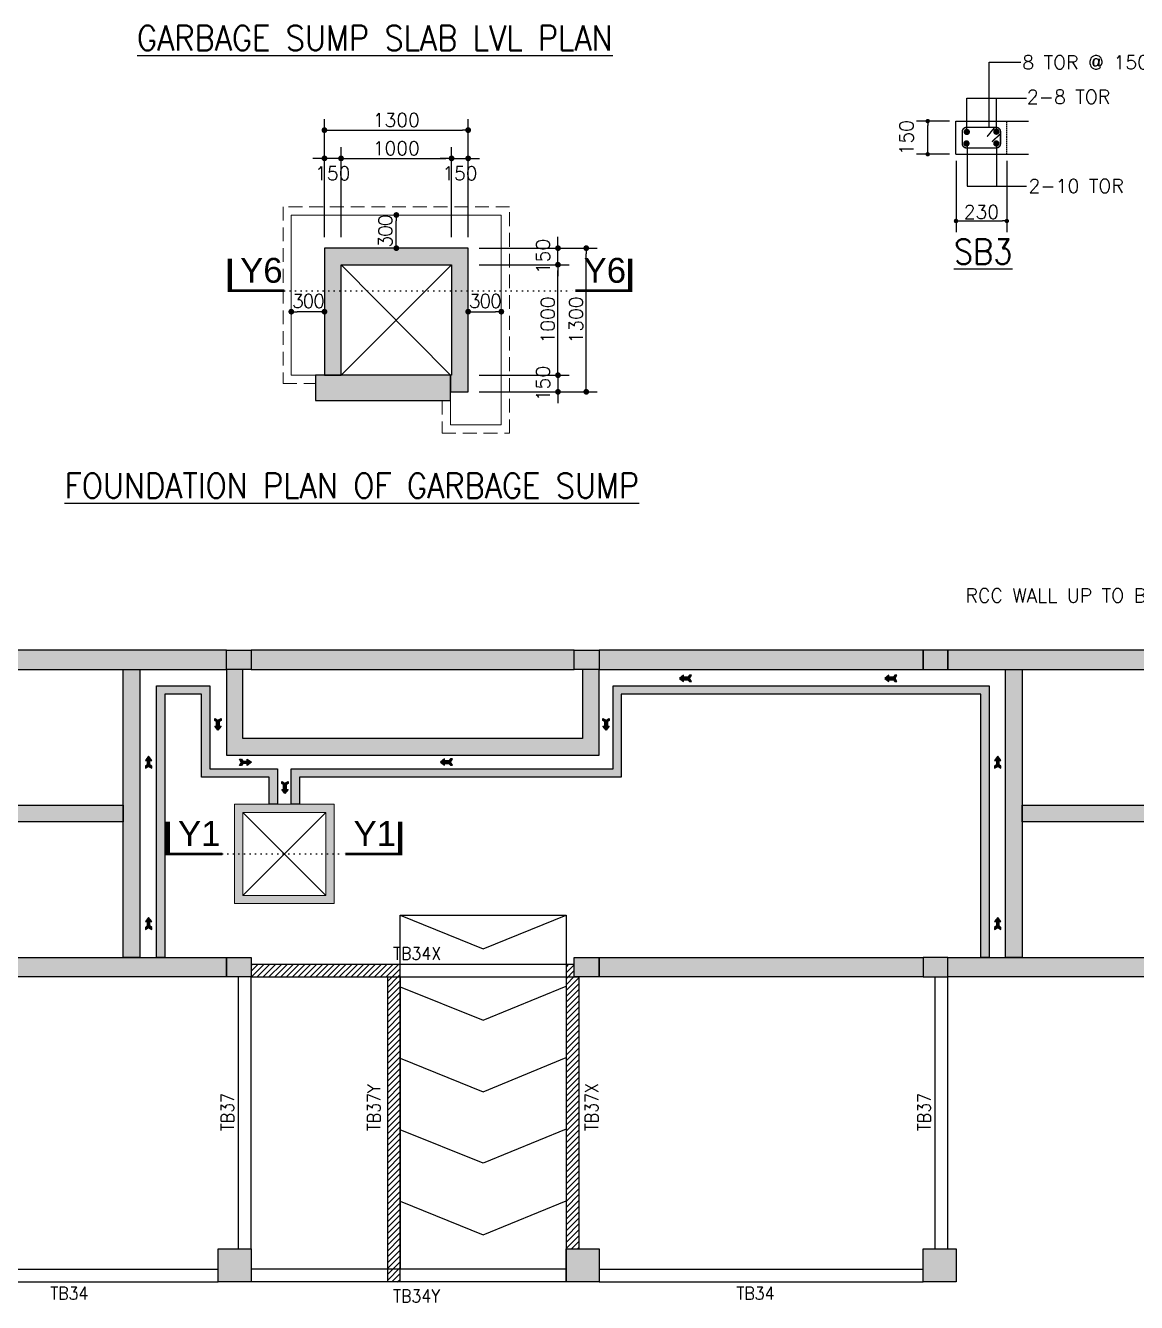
# Model space of a CAD drawing. Extents: x -200722 to 834823, y -494970 to 88783.
# Drawn here: x 239040 to 259141, y -317491 to -294379 of the extents above; entities that cross this region are included whole.
import ezdxf
from ezdxf.enums import TextEntityAlignment as Align

# ---------------------------------------------------------------- set-up
doc = ezdxf.new("R2010")
doc.units = 0
doc.header["$LTSCALE"] = 100
doc.header["$MEASUREMENT"] = 0
doc.header["$PDMODE"] = 34
for name, pattern in [('Dashed', [705.555558, 352.777779, -352.777779]), ('DOT', [0.25, 0, -0.25]), ('HIDDEN', [0.375, 0.25, -0.125])]:
    doc.linetypes.add(name, pattern=pattern)
doc.layers.get('0').update_dxf_attribs({"linetype": 'CONTINUOUS'})
doc.layers.get('DEFPOINTS').update_dxf_attribs({"linetype": 'CONTINUOUS'})
for name, color, linetype in [('5', 4, 'CONTINUOUS'), ('B_NO', 3, 'CONTINUOUS'), ('B_PLAN', 3, 'CONTINUOUS'), ('BEAM', 4, 'CONTINUOUS'), ('COL', 150, 'CONTINUOUS'), ('COL. SHED. STEEL.', 6, 'CONTINUOUS'), ('COL_H', 235, 'CONTINUOUS'), ('DIM', 3, 'CONTINUOUS'), ('RCCWALL', 6, 'CONTINUOUS'), ('STEEL', 6, 'CONTINUOUS'), ('TEXT', 2, 'CONTINUOUS')]:
    doc.layers.add(name, color=color, linetype=linetype)
for name, color, linetype, lineweight in [('A-MEP', 7, 'CONTINUOUS', 18), ('DRAIN', 5, 'CONTINUOUS', 9), ('HATCH', 252, 'CONTINUOUS', 30)]:
    doc.layers.add(name, color=color, linetype=linetype, lineweight=lineweight)
doc.styles.add('ROMANS', font='romans.shx')
doc.styles.get("Standard").update_dxf_attribs({"font": 'simplex.shx'})
doc.styles.add('TIMES-N', font='arial.ttf')
doc.dimstyles.new('STANDARD$0', dxfattribs={"dimtxt": 2.5, "dimasz": 2.5, "dimexe": 2, "dimexo": 0.7, "dimgap": 0.9, "dimtad": 1, "dimdec": 0, "dimdsep": 46, "dimtxsty": 'ROMANS', "dimcen": 0.09, "dimclrd": 4, "dimclre": 4, "dimclrt": 3, "dimadec": 0, "dimazin": 0, "dimtfac": 1, "dimtdec": 0, "dimtmove": 0, "dimatfit": 3, "dimfxl": 1, "dimtolj": 1, "dimtzin": 0, "dimarcsym": 0})

# ---------------------------------------------------------------- blocks, each defined once
blk = doc.blocks.new('DOT')
at = {"color": 0, "linetype": 'ByBlock'}
blk.add_line((-0.5, 0), (-1, 0), dxfattribs=at)
at = {"color": 0, "linetype": 'ByBlock', "const_width": 0.5}
blk.add_lwpolyline([(-0.25, 0, 1), (0.25, 0, 1)], format="xyb", close=True, dxfattribs=at)
blk = doc.blocks.new('*D2097')
at = {"layer": 'BEAM', "color": 0, "lineweight": -2, "transparency": 16777216}
for p, q in [((248674, -300604), (248674, -300500)), ((247249, -300708), (248874, -300708)), ((248674, -300708), (248674, -301008)), ((247249, -301008), (248874, -301008)), ((248674, -301112), (248674, -301216))]:
    blk.add_line(p, q, dxfattribs=at)
at = {"layer": 'DEFPOINTS', "color": 0, "lineweight": -3, "transparency": 16777216}
for p in [(247049, -300708, -10344), (247049, -301008, -10344), (248674, -301008)]:
    blk.add_point(p, dxfattribs=at)
at = {"layer": 'BEAM', "color": 0, "lineweight": -2, "transparency": 16777216, "xscale": 104, "yscale": 104, "zscale": 104}
for p, rotation in [((248674, -300708), 270), ((248674, -301008), 90)]:
    blk.add_blockref('DOT', p, dxfattribs=dict(at, rotation=rotation))
at = {"layer": 'BEAM', "color": 0, "transparency": 16777216, "insert": (248404, -300858), "char_height": 248, "attachment_point": 5, "rotation": 90}
blk.add_mtext('\\A1;150', dxfattribs=at)
blk = doc.blocks.new('_DOT')
at = {"color": 0, "linetype": 'ByBlock'}
blk.add_line((-0.5, 0), (-1, 0), dxfattribs=at)
at = {"color": 0, "linetype": 'ByBlock', "const_width": 0.5}
blk.add_lwpolyline([(-0.25, 0, 1), (0.25, 0, 1)], format="xyb", close=True, dxfattribs=at)
blk = doc.blocks.new('*D2098')
at = {"layer": 'BEAM', "color": 0, "lineweight": -2, "transparency": 16777216}
for p, q in [((247249, -298708), (248874, -298708)), ((248674, -300604), (248674, -298812)), ((247249, -300708), (248874, -300708))]:
    blk.add_line(p, q, dxfattribs=at)
at = {"layer": 'DEFPOINTS', "color": 0, "lineweight": -3, "transparency": 16777216}
for p in [(247049, -298708, -10344), (248674, -298708), (247049, -300708, -10344)]:
    blk.add_point(p, dxfattribs=at)
at = {"layer": 'BEAM', "color": 0, "lineweight": -2, "transparency": 16777216, "xscale": 104, "yscale": 104, "zscale": 104}
for p, rotation in [((248674, -298708), 90), ((248674, -300708), 270)]:
    blk.add_blockref('DOT', p, dxfattribs=dict(at, rotation=rotation))
at = {"layer": 'BEAM', "color": 0, "transparency": 16777216, "insert": (248490, -299708), "char_height": 248, "attachment_point": 5, "rotation": 90}
blk.add_mtext('\\A1;1000', dxfattribs=at)
blk = doc.blocks.new('*D2099')
at = {"layer": 'BEAM', "color": 0, "lineweight": -2, "transparency": 16777216}
for p, q in [((248674, -298304), (248674, -298200)), ((247249, -298408), (248874, -298408)), ((248674, -298708), (248674, -298408)), ((247249, -298708), (248874, -298708)), ((248674, -298812), (248674, -298916))]:
    blk.add_line(p, q, dxfattribs=at)
at = {"layer": 'DEFPOINTS', "color": 0, "lineweight": -3, "transparency": 16777216}
for p in [(247049, -298408, -10344), (248674, -298408), (247049, -298708, -10344)]:
    blk.add_point(p, dxfattribs=at)
at = {"layer": 'BEAM', "color": 0, "lineweight": -2, "transparency": 16777216, "xscale": 104, "yscale": 104, "zscale": 104}
for p, rotation in [((248674, -298408), 270), ((248674, -298708), 90)]:
    blk.add_blockref('DOT', p, dxfattribs=dict(at, rotation=rotation))
at = {"layer": 'BEAM', "color": 0, "transparency": 16777216, "insert": (248404, -298558), "char_height": 248, "attachment_point": 5, "rotation": 90}
blk.add_mtext('\\A1;150', dxfattribs=at)
blk = doc.blocks.new('*D2100')
at = {"layer": 'BEAM', "color": 0, "lineweight": -2, "transparency": 16777216}
for p, q in [((248258, -298408), (249385, -298408)), ((249185, -300904), (249185, -298512)), ((248258, -301008), (249385, -301008))]:
    blk.add_line(p, q, dxfattribs=at)
at = {"layer": 'DEFPOINTS', "color": 0, "lineweight": -3, "transparency": 16777216}
for p in [(248058, -298408, 10344), (249185, -298408), (248058, -301008, 10344)]:
    blk.add_point(p, dxfattribs=at)
at = {"layer": 'BEAM', "color": 0, "lineweight": -2, "transparency": 16777216, "xscale": 104, "yscale": 104, "zscale": 104}
for p, rotation in [((249185, -298408), 90), ((249185, -301008), 270)]:
    blk.add_blockref('DOT', p, dxfattribs=dict(at, rotation=rotation))
at = {"layer": 'BEAM', "color": 0, "transparency": 16777216, "insert": (249001, -299708), "char_height": 248, "attachment_point": 5, "rotation": 90}
blk.add_mtext('\\A1;1300', dxfattribs=at)
blk = doc.blocks.new('*D2101')
at = {"layer": 'BEAM', "color": 0, "lineweight": -2, "transparency": 16777216}
for p, q in [((244449, -298208), (244449, -296583)), ((244749, -298208), (244749, -296583)), ((244345, -296783), (244241, -296783)), ((244749, -296783), (244449, -296783)), ((244853, -296783), (244957, -296783))]:
    blk.add_line(p, q, dxfattribs=at)
at = {"layer": 'DEFPOINTS', "color": 0, "lineweight": -3, "transparency": 16777216}
for p in [(244449, -296783), (244449, -298408, -10344), (244749, -298408, -10344)]:
    blk.add_point(p, dxfattribs=at)
at = {"layer": 'BEAM', "color": 0, "lineweight": -2, "transparency": 16777216, "xscale": 104, "yscale": 104, "zscale": 104}
blk.add_blockref('DOT', (244449, -296783), dxfattribs=at)
at = {"layer": 'BEAM', "color": 0, "lineweight": -2, "transparency": 16777216, "xscale": 104, "yscale": 104, "zscale": 104, "rotation": 180}
blk.add_blockref('DOT', (244749, -296783), dxfattribs=at)
at = {"layer": 'BEAM', "color": 0, "transparency": 16777216, "insert": (244599, -297054), "char_height": 248, "attachment_point": 5}
blk.add_mtext('\\A1;150', dxfattribs=at)
blk = doc.blocks.new('*D2102')
at = {"layer": 'BEAM', "color": 0, "lineweight": -2, "transparency": 16777216}
for p, q in [((244749, -298208), (244749, -296583)), ((246749, -298208), (246749, -296583)), ((244853, -296783), (246645, -296783))]:
    blk.add_line(p, q, dxfattribs=at)
at = {"layer": 'DEFPOINTS', "color": 0, "lineweight": -3, "transparency": 16777216}
for p in [(246749, -296783), (244749, -298408, -10344), (246749, -298408, -10344)]:
    blk.add_point(p, dxfattribs=at)
at = {"layer": 'BEAM', "color": 0, "lineweight": -2, "transparency": 16777216, "xscale": 104, "yscale": 104, "zscale": 104, "rotation": 180}
blk.add_blockref('DOT', (244749, -296783), dxfattribs=at)
at = {"layer": 'BEAM', "color": 0, "lineweight": -2, "transparency": 16777216, "xscale": 104, "yscale": 104, "zscale": 104}
blk.add_blockref('DOT', (246749, -296783), dxfattribs=at)
at = {"layer": 'BEAM', "color": 0, "transparency": 16777216, "insert": (245749, -296599), "char_height": 248, "attachment_point": 5}
blk.add_mtext('\\A1;1000', dxfattribs=at)
blk = doc.blocks.new('*D2103')
at = {"layer": 'BEAM', "color": 0, "lineweight": -2, "transparency": 16777216}
for p, q in [((246749, -298208), (246749, -296583)), ((247049, -298208), (247049, -296583)), ((246645, -296783), (246541, -296783)), ((246749, -296783), (247049, -296783)), ((247153, -296783), (247257, -296783))]:
    blk.add_line(p, q, dxfattribs=at)
at = {"layer": 'DEFPOINTS', "color": 0, "lineweight": -3, "transparency": 16777216}
for p in [(247049, -296783), (246749, -298408, -10344), (247049, -298408, -10344)]:
    blk.add_point(p, dxfattribs=at)
at = {"layer": 'BEAM', "color": 0, "lineweight": -2, "transparency": 16777216, "xscale": 104, "yscale": 104, "zscale": 104}
blk.add_blockref('DOT', (246749, -296783), dxfattribs=at)
at = {"layer": 'BEAM', "color": 0, "lineweight": -2, "transparency": 16777216, "xscale": 104, "yscale": 104, "zscale": 104, "rotation": 180}
blk.add_blockref('DOT', (247049, -296783), dxfattribs=at)
at = {"layer": 'BEAM', "color": 0, "transparency": 16777216, "insert": (246899, -297054), "char_height": 248, "attachment_point": 5}
blk.add_mtext('\\A1;150', dxfattribs=at)
blk = doc.blocks.new('*D2104')
at = {"layer": 'BEAM', "color": 0, "lineweight": -2, "transparency": 16777216}
for p, q in [((244449, -297199), (244449, -296072)), ((244553, -296272), (246945, -296272)), ((247049, -297199), (247049, -296072))]:
    blk.add_line(p, q, dxfattribs=at)
at = {"layer": 'DEFPOINTS', "color": 0, "lineweight": -3, "transparency": 16777216}
for p in [(247049, -296272), (244449, -297399, 10344), (247049, -297399, 10344)]:
    blk.add_point(p, dxfattribs=at)
at = {"layer": 'BEAM', "color": 0, "lineweight": -2, "transparency": 16777216, "xscale": 104, "yscale": 104, "zscale": 104, "rotation": 180}
blk.add_blockref('DOT', (244449, -296272), dxfattribs=at)
at = {"layer": 'BEAM', "color": 0, "lineweight": -2, "transparency": 16777216, "xscale": 104, "yscale": 104, "zscale": 104}
blk.add_blockref('DOT', (247049, -296272), dxfattribs=at)
at = {"layer": 'BEAM', "color": 0, "transparency": 16777216, "insert": (245749, -296088), "char_height": 248, "attachment_point": 5}
blk.add_mtext('\\A1;1300', dxfattribs=at)
blk = doc.blocks.new('*D2105')
at = {"layer": 'BEAM', "color": 0, "lineweight": -2, "transparency": 16777216}
blk.add_line((244345, -299558), (243953, -299558), dxfattribs=at)
at = {"layer": 'DEFPOINTS', "color": 0, "lineweight": -3, "transparency": 16777216}
for p in [(243849, -299558, -10344), (243849, -299558), (244449, -299558, -10344)]:
    blk.add_point(p, dxfattribs=at)
at = {"layer": 'BEAM', "color": 0, "lineweight": -2, "transparency": 16777216, "xscale": 104, "yscale": 104, "zscale": 104, "rotation": 180}
blk.add_blockref('DOT', (243849, -299558), dxfattribs=at)
at = {"layer": 'BEAM', "color": 0, "lineweight": -2, "transparency": 16777216, "xscale": 104, "yscale": 104, "zscale": 104}
blk.add_blockref('DOT', (244449, -299558), dxfattribs=at)
at = {"layer": 'BEAM', "color": 0, "transparency": 16777216, "insert": (244149, -299365), "char_height": 248, "attachment_point": 5}
blk.add_mtext('\\A1;{\\T0.9;300}', dxfattribs=at)
blk = doc.blocks.new('*D2106')
at = {"layer": 'BEAM', "color": 0, "lineweight": -2, "transparency": 16777216}
blk.add_line((247153, -299558), (247545, -299558), dxfattribs=at)
at = {"layer": 'DEFPOINTS', "color": 0, "lineweight": -3, "transparency": 16777216}
for p in [(247049, -299558, -10344), (247649, -299558, -10344), (247649, -299558)]:
    blk.add_point(p, dxfattribs=at)
at = {"layer": 'BEAM', "color": 0, "lineweight": -2, "transparency": 16777216, "xscale": 104, "yscale": 104, "zscale": 104, "rotation": 180}
blk.add_blockref('DOT', (247049, -299558), dxfattribs=at)
at = {"layer": 'BEAM', "color": 0, "lineweight": -2, "transparency": 16777216, "xscale": 104, "yscale": 104, "zscale": 104}
blk.add_blockref('DOT', (247649, -299558), dxfattribs=at)
at = {"layer": 'BEAM', "color": 0, "transparency": 16777216, "insert": (247349, -299365), "char_height": 248, "attachment_point": 5}
blk.add_mtext('\\A1;{\\T0.9;300}', dxfattribs=at)
blk = doc.blocks.new('*D2107')
at = {"layer": 'BEAM', "color": 0, "lineweight": -2, "transparency": 16777216}
blk.add_line((245749, -298304), (245749, -297912), dxfattribs=at)
at = {"layer": 'DEFPOINTS', "color": 0, "lineweight": -3, "transparency": 16777216}
for p in [(245749, -297808, -10344), (245749, -297808), (245749, -298408, -10344)]:
    blk.add_point(p, dxfattribs=at)
at = {"layer": 'BEAM', "color": 0, "lineweight": -2, "transparency": 16777216, "xscale": 104, "yscale": 104, "zscale": 104}
for p, rotation in [((245749, -297808), 90), ((245749, -298408), 270)]:
    blk.add_blockref('DOT', p, dxfattribs=dict(at, rotation=rotation))
at = {"layer": 'BEAM', "color": 0, "transparency": 16777216, "insert": (245549, -298108), "char_height": 248, "attachment_point": 5, "rotation": 90}
blk.add_mtext('\\A1;{\\T0.9;300}', dxfattribs=at)
blk = doc.blocks.new('*D2116')
at = {"layer": 'BEAM', "color": 0, "lineweight": -2, "transparency": 16777216}
for p, q in [((255756, -296108), (255164, -296108)), ((255364, -296628), (255364, -296188)), ((255756, -296708), (255164, -296708))]:
    blk.add_line(p, q, dxfattribs=at)
at = {"layer": 'DEFPOINTS', "color": 0, "lineweight": -3, "transparency": 16777216}
for p in [(255364, -296108), (255876, -296108), (255876, -296708)]:
    blk.add_point(p, dxfattribs=at)
at = {"layer": 'BEAM', "color": 0, "lineweight": -2, "transparency": 16777216, "xscale": 80, "yscale": 80, "zscale": 80}
for p, rotation in [((255364, -296108), 90), ((255364, -296708), 270)]:
    blk.add_blockref('DOT', p, dxfattribs=dict(at, rotation=rotation))
at = {"layer": 'BEAM', "color": 0, "transparency": 16777216, "insert": (254980, -296408), "char_height": 248, "attachment_point": 5, "rotation": 90}
blk.add_mtext('\\A1;150', dxfattribs=at)
blk = doc.blocks.new('*D2117')
at = {"layer": 'BEAM', "color": 0, "lineweight": -2, "transparency": 16777216}
for p, q in [((255876, -296828), (255876, -298116)), ((256796, -296828), (256796, -298116)), ((255956, -297916), (256716, -297916))]:
    blk.add_line(p, q, dxfattribs=at)
at = {"layer": 'DEFPOINTS', "color": 0, "lineweight": -3, "transparency": 16777216}
for p in [(255876, -296708), (256796, -296708), (256796, -297916)]:
    blk.add_point(p, dxfattribs=at)
at = {"layer": 'BEAM', "color": 0, "lineweight": -2, "transparency": 16777216, "xscale": 80, "yscale": 80, "zscale": 80, "rotation": 180}
blk.add_blockref('DOT', (255876, -297916), dxfattribs=at)
at = {"layer": 'BEAM', "color": 0, "lineweight": -2, "transparency": 16777216, "xscale": 80, "yscale": 80, "zscale": 80}
blk.add_blockref('DOT', (256796, -297916), dxfattribs=at)
at = {"layer": 'BEAM', "color": 0, "transparency": 16777216, "insert": (256336, -297752), "char_height": 248, "attachment_point": 5}
blk.add_mtext('\\A1;230', dxfattribs=at)

msp = doc.modelspace()

# ---------------------------------------------------------------- hatches: boundary and pattern name
at = {"linetype": 'Continuous'}
msp.add_hatch(color=235, dxfattribs=at).paths.add_polyline_path([(246728.8, -301008.4), (247048.8, -301008.4), (247048.8, -298408.4), (244448.8, -298408.4), (244448.8, -300708.4), (244748.8, -300708.4), (244748.8, -298708.4), (246748.8, -298708.4), (246748.8, -300708.4), (246728.8, -300708.4)])
for points in [[(251025.6, -306219.3), (251051.4, -306252.9), (251087.4, -306252.9), (251055.6, -306195.4), (251087.4, -306137.9), (251051.4, -306137.9), (251025.6, -306171.5), (250945, -306171.5), (250945, -306138.9), (250871.4, -306195.4), (250945, -306251.9), (250946, -306219.3)], [(254743.9, -306219.3), (254769.6, -306252.9), (254805.7, -306252.9), (254773.8, -306195.4), (254805.7, -306137.9), (254769.6, -306137.9), (254743.9, -306171.5), (254663.2, -306171.5), (254663.2, -306138.9), (254589.6, -306195.4), (254663.2, -306251.9), (254664.2, -306219.3)], [(242496.6, -306980.5), (242462.9, -306954.7), (242462.9, -306918.7), (242520.4, -306950.6), (242577.9, -306918.7), (242577.9, -306954.7), (242544.3, -306980.5), (242544.3, -307061.1), (242576.9, -307061.1), (242520.4, -307134.7), (242464, -307061.1), (242496.6, -307060.1)], [(249521.1, -306980.5), (249487.4, -306954.7), (249487.4, -306918.7), (249544.9, -306950.6), (249602.4, -306918.7), (249602.4, -306954.7), (249568.8, -306980.5), (249568.8, -307061.1), (249601.4, -307061.1), (249544.9, -307134.7), (249488.5, -307061.1), (249521.1, -307060.1)], [(241243.2, -307760.3), (241209.6, -307786), (241209.6, -307822.1), (241267.1, -307790.2), (241324.6, -307822.1), (241324.6, -307786), (241291, -307760.3), (241291, -307679.6), (241323.6, -307679.6), (241267.1, -307606), (241210.6, -307679.6), (241243.2, -307680.6)], [(256608.2, -307760.3), (256574.6, -307786), (256574.6, -307822.1), (256632.1, -307790.2), (256689.6, -307822.1), (256689.6, -307786), (256656, -307760.3), (256656, -307679.6), (256688.6, -307679.6), (256632.1, -307606), (256575.6, -307679.6), (256608.2, -307680.6)], [(243051.5, -307738.4), (243052.5, -307771), (243126.1, -307714.5), (243052.5, -307658.1), (243052.5, -307690.7), (242971.9, -307690.7), (242946.2, -307657), (242910.1, -307657), (242942, -307714.5), (242910.1, -307772), (242946.2, -307772), (242971.9, -307738.4)], [(246700.9, -307734.5), (246726.7, -307768.1), (246762.7, -307768.1), (246730.9, -307710.6), (246762.7, -307653.1), (246726.7, -307653.1), (246700.9, -307686.7), (246620.3, -307686.7), (246620.3, -307654.2), (246546.7, -307710.6), (246620.3, -307767.1), (246621.3, -307734.5)], [(243709.8, -308124), (243676.2, -308098.2), (243676.2, -308062.2), (243733.7, -308094), (243791.2, -308062.2), (243791.2, -308098.2), (243757.5, -308124), (243757.5, -308204.6), (243790.1, -308204.6), (243733.7, -308278.2), (243677.2, -308204.6), (243709.8, -308203.6)], [(241243.2, -310676.3), (241209.6, -310702), (241209.6, -310738.1), (241267.1, -310706.2), (241324.6, -310738.1), (241324.6, -310702), (241291, -310676.3), (241291, -310595.6), (241323.6, -310595.6), (241267.1, -310522), (241210.6, -310595.6), (241243.2, -310596.6)], [(256608.2, -310676.3), (256574.6, -310702), (256574.6, -310738.1), (256632.1, -310706.2), (256689.6, -310738.1), (256689.6, -310702), (256656, -310676.3), (256656, -310595.6), (256688.6, -310595.6), (256632.1, -310522), (256575.6, -310595.6), (256608.2, -310596.6)]]:
    msp.add_hatch(color=8).paths.add_polyline_path(points)
at = {"ltscale": 0.4}
for points in [[(243598.6, -308472.3), (243448.6, -308472.3), (243448.6, -307982.7), (242224.6, -307982.7), (242224.6, -306482.4), (241558.6, -306482.4), (241558.6, -311248.9), (241408.6, -311248.9), (241408.6, -306332.4), (242374.6, -306332.4), (242374.6, -307832.7), (243598.6, -307832.7)], [(243998.6, -308472.3), (243848.6, -308472.3), (243848.6, -307832.7), (249669.9, -307832.7), (249669.9, -306332.4), (256473.6, -306332.4), (256473.6, -311248.9), (256323.6, -311248.9), (256323.6, -306482.4), (249819.9, -306482.4), (249819.9, -307982.7), (243998.6, -307982.7)]]:
    msp.add_hatch(color=8, dxfattribs=at).paths.add_polyline_path(points)
h = msp.add_hatch(color=8, dxfattribs=at)
h.paths.add_polyline_path([(242973.6, -310122.4), (244473.6, -310122.4), (244473.6, -308622.3), (242973.6, -308622.3)], flags=16)
h.paths.add_polyline_path([(242823.6, -310272.4), (244623.6, -310272.4), (244623.6, -308472.3), (242823.6, -308472.3)])
h = msp.add_hatch(dxfattribs=at)
h.set_pattern_fill('ANSI31', color=1, scale=600, style=0)
h.paths.add_polyline_path([(245819.6, -311368.5), (243124.6, -311368.5), (243124.6, -311598.5), (245819.6, -311598.5)])
h = msp.add_hatch(dxfattribs=at)
h.set_pattern_fill('ANSI31', color=1, scale=600, style=0)
h.paths.add_polyline_path([(249049.6, -311598.5), (249049.6, -316519.5), (248819.6, -316519.5), (248819.6, -311368.5), (248969.6, -311368.5), (248969.6, -311598.5)])
h = msp.add_hatch(dxfattribs=at)
h.set_pattern_fill('ANSI31', color=1, scale=600, style=0)
h.paths.add_polyline_path([(245819.6, -317119.5), (245589.6, -317119.5), (245589.6, -311598.5), (245819.6, -311598.5)])
at = {"layer": 'COL_H', "ltscale": 0.4, "true_color": 0x000000}
msp.add_hatch(color=18, dxfattribs=at).paths.add_polyline_path([(244288.8, -301168.4), (246728.8, -301168.4), (246728.8, -300708.4), (244288.8, -300708.4)])
at = {"layer": 'HATCH', "ltscale": 0.4, "true_color": 0x000000}
h = msp.add_hatch(color=18, dxfattribs=at)
h.paths.add_polyline_path([(242674.6, -305682), (237008.6, -305682), (237008.6, -306032), (242674.6, -306032)])
h.paths.add_polyline_path([(248969.6, -305682), (243124.6, -305682), (243124.6, -306032.4), (248969.6, -306032)])
h.paths.add_polyline_path([(241108.6, -311248.5), (240808.6, -311248.5), (240808.6, -306032), (241108.6, -306032)])
h.paths.add_polyline_path([(237008.6, -308490), (240808.6, -308490), (240808.6, -308790), (237008.6, -308790)])
h.paths.add_polyline_path([(237008.6, -311248.5), (242674.6, -311248.5), (242674.6, -311598.5), (237008.6, -311598.5)])
h.paths.add_polyline_path([(236658.6, -306132), (237008.6, -306132), (237008.6, -311148.5), (236658.6, -311148.5)])
h.paths.add_polyline_path([(249419.6, -311248.5), (255279.6, -311248.5), (255279.6, -311598.5), (249419.6, -311598.5)])
h.paths.add_polyline_path([(255729.6, -311248.5), (261574.6, -311248.5), (261574.6, -311598.5), (255729.6, -311598.5)])
h.paths.add_polyline_path([(262024.6, -311248.5), (264672.6, -311248.5), (264672.6, -311598.5), (262024.6, -311598.5)])
h.paths.add_polyline_path([(265022.6, -306282), (264672.6, -306282), (264672.6, -311148.5), (265022.6, -311148.5)])
h.paths.add_polyline_path([(264422.6, -305682), (255729.6, -305682), (255729.6, -306032), (264422.6, -306032)])
h.paths.add_polyline_path([(255279.6, -305682), (249419.6, -305682), (249419.6, -306032), (255279.6, -306032)])
h.paths.add_polyline_path([(257073.6, -308490), (264672.6, -308490), (264672.6, -308790), (257073.6, -308790)])
h.paths.add_polyline_path([(256773.6, -306032), (257073.6, -306032), (257073.6, -311247.9), (256773.6, -311247.9)])
for points in [[(242674.6, -306032.4), (242674.6, -305682), (243124.6, -305682), (243124.6, -306032.4)], [(248969.6, -306032), (248969.6, -305682), (249419.6, -305682), (249419.6, -306032)], [(255729.6, -306032), (255729.6, -305682), (255279.6, -305682), (255279.6, -306032)], [(242674.6, -306032.4), (242674.6, -307582.4), (249419.6, -307582.4), (249419.6, -306032), (249119.6, -306032), (249119.6, -307282.4), (242974.6, -307282.4), (242974.6, -306032.4)], [(242674.6, -311598.5), (242674.6, -311248.5), (243124.6, -311248.5), (243124.6, -311598.5)], [(248969.6, -311598.5), (248969.6, -311248.5), (249419.6, -311248.5), (249419.6, -311598.5)], [(255729.6, -311598.5), (255729.6, -311248.5), (255279.6, -311248.5), (255279.6, -311598.5)], [(242524.6, -316519.5), (243124.6, -316519.5), (243124.6, -317119.5), (242524.6, -317119.5)], [(248819.6, -316519.5), (249419.6, -316519.5), (249419.6, -317119.5), (248819.6, -317119.5)], [(255279.6, -316519.5), (255879.6, -316519.5), (255879.6, -317119.5), (255279.6, -317119.5)]]:
    msp.add_hatch(color=18, dxfattribs=at).paths.add_polyline_path(points)

# ---------------------------------------------------------------- linework, layer by layer
at = {"color": 1, "linetype": 'DOT', "ltscale": 4}
for p, q in [((243725.5, -299179.4, -20687.6), (248990.7, -299179.4, -20687.6)), ((242601.8, -309372.4, 7446.6), (244829, -309372.4, 7446.6))]:
    msp.add_line(p, q, dxfattribs=at)
at = {"color": 5, "lineweight": -3, "ltscale": 0.4}
for p, q in [((245589.6, -311598.5, 7446.6), (245819.6, -311598.5, 7446.6)), ((248819.6, -311598.5, 7446.6), (249049.6, -311598.5, 7173.3))]:
    msp.add_line(p, q, dxfattribs=at)
at = {"color": 42, "ltscale": 0.4}
for points in [[(251055.6, -306195.4), (251087.4, -306137.9), (251051.4, -306137.9), (251025.6, -306171.5), (250945, -306171.5), (250945, -306138.9), (250871.4, -306195.4), (250945, -306251.9), (250946, -306219.3), (251025.6, -306219.3), (251051.4, -306252.9), (251087.4, -306252.9), (251055.6, -306195.4)], [(254773.8, -306195.4), (254805.7, -306137.9), (254769.6, -306137.9), (254743.9, -306171.5), (254663.2, -306171.5), (254663.2, -306138.9), (254589.6, -306195.4), (254663.2, -306251.9), (254664.2, -306219.3), (254743.9, -306219.3), (254769.6, -306252.9), (254805.7, -306252.9), (254773.8, -306195.4)], [(242520.4, -306950.6), (242577.9, -306918.7), (242577.9, -306954.7), (242544.3, -306980.5), (242544.3, -307061.1), (242576.9, -307061.1), (242520.4, -307134.7), (242464, -307061.1), (242496.6, -307060.1), (242496.6, -306980.5), (242462.9, -306954.7), (242462.9, -306918.7), (242520.4, -306950.6)], [(249544.9, -306950.6), (249602.4, -306918.7), (249602.4, -306954.7), (249568.8, -306980.5), (249568.8, -307061.1), (249601.4, -307061.1), (249544.9, -307134.7), (249488.5, -307061.1), (249521.1, -307060.1), (249521.1, -306980.5), (249487.4, -306954.7), (249487.4, -306918.7), (249544.9, -306950.6)], [(256632.1, -307790.2), (256689.6, -307822.1), (256689.6, -307786), (256656, -307760.3), (256656, -307679.6), (256688.6, -307679.6), (256632.1, -307606), (256575.6, -307679.6), (256608.2, -307680.6), (256608.2, -307760.3), (256574.6, -307786), (256574.6, -307822.1), (256632.1, -307790.2)], [(242942, -307714.5), (242910.1, -307657), (242946.2, -307657), (242971.9, -307690.7), (243052.5, -307690.7), (243052.5, -307658.1), (243126.1, -307714.5), (243052.5, -307771), (243051.5, -307738.4), (242971.9, -307738.4), (242946.2, -307772), (242910.1, -307772), (242942, -307714.5)], [(246730.9, -307710.6), (246762.7, -307653.1), (246726.7, -307653.1), (246700.9, -307686.7), (246620.3, -307686.7), (246620.3, -307654.2), (246546.7, -307710.6), (246620.3, -307767.1), (246621.3, -307734.5), (246700.9, -307734.5), (246726.7, -307768.1), (246762.7, -307768.1), (246730.9, -307710.6)], [(243733.7, -308094), (243791.2, -308062.2), (243791.2, -308098.2), (243757.5, -308124), (243757.5, -308204.6), (243790.1, -308204.6), (243733.7, -308278.2), (243677.2, -308204.6), (243709.8, -308203.6), (243709.8, -308124), (243676.2, -308098.2), (243676.2, -308062.2), (243733.7, -308094)], [(256632.1, -310706.2), (256689.6, -310738.1), (256689.6, -310702), (256656, -310676.3), (256656, -310595.6), (256688.6, -310595.6), (256632.1, -310522), (256575.6, -310595.6), (256608.2, -310596.6), (256608.2, -310676.3), (256574.6, -310702), (256574.6, -310738.1), (256632.1, -310706.2)]]:
    msp.add_lwpolyline(points, dxfattribs=at)
at = {"color": 18, "ltscale": 0.4, "true_color": 0x000000, "elevation": 7446.6}
for points in [[(243598.6, -308472.3), (243448.6, -308472.3), (243448.6, -307982.7), (242224.6, -307982.7), (242224.6, -306482.4), (241558.6, -306482.4), (241558.6, -311248.9), (241408.6, -311248.9), (241408.6, -306332.4), (242374.6, -306332.4), (242374.6, -307832.7), (243598.6, -307832.7), (243598.6, -308472.3)], [(243998.6, -308472.3), (243848.6, -308472.3), (243848.6, -307832.7), (249669.9, -307832.7), (249669.9, -306332.4), (256473.6, -306332.4), (256473.6, -311248.9), (256323.6, -311248.9), (256323.6, -306482.4), (249819.9, -306482.4), (249819.9, -307982.7), (243998.6, -307982.7), (243998.6, -308472.3)]]:
    msp.add_lwpolyline(points, dxfattribs=at)
at = {"color": 42, "ltscale": 0.4, "elevation": -6895.9}
for points in [[(241267.1, -307790.2), (241324.6, -307822.1), (241324.6, -307786), (241291, -307760.3), (241291, -307679.6), (241323.6, -307679.6), (241267.1, -307606), (241210.6, -307679.6), (241243.2, -307680.6), (241243.2, -307760.3), (241209.6, -307786), (241209.6, -307822.1), (241267.1, -307790.2)], [(241267.1, -310706.2), (241324.6, -310738.1), (241324.6, -310702), (241291, -310676.3), (241291, -310595.6), (241323.6, -310595.6), (241267.1, -310522), (241210.6, -310595.6), (241243.2, -310596.6), (241243.2, -310676.3), (241209.6, -310702), (241209.6, -310738.1), (241267.1, -310706.2)]]:
    msp.add_lwpolyline(points, dxfattribs=at)
at = {"color": 1, "lineweight": -3, "ltscale": 0.4, "elevation": 3998.7}
for points in [[(245819.6, -310480.6), (247319.6, -311087.5), (248819.6, -310480.6)], [(245819.6, -311775.5), (247319.6, -312382.5), (248819.6, -311764.5)], [(245819.6, -313070.5), (247319.6, -313677.4), (248819.6, -313059.4)], [(248819.6, -314354.3), (247319.6, -314972.3), (245819.6, -314365.4)], [(245819.6, -315660.3), (247319.6, -316267.2), (248819.6, -315649.2)]]:
    msp.add_lwpolyline(points, dxfattribs=at)
at = {"layer": '5', "color": 18, "ltscale": 500, "true_color": 0x000000}
for p, q in [((244748.8, -298708.4, -20687.6), (246728.8, -300708.4, -20687.6)), ((244748.8, -300708.4, -20687.6), (246748.8, -298708.4, -20687.6))]:
    msp.add_line(p, q, dxfattribs=at)
at = {"layer": '5', "color": 18, "ltscale": 500, "true_color": 0x000000, "elevation": -20687.6}
msp.add_lwpolyline([(246728.8, -301008.4), (247048.8, -301008.4), (247048.8, -298408.4), (244448.8, -298408.4), (244448.8, -300708.4), (244748.8, -300708.4), (244748.8, -298708.4), (246748.8, -298708.4), (246748.8, -300708.4), (246728.8, -300708.4), (246728.8, -301008.4)], dxfattribs=at)
at = {"layer": 'A-MEP', "color": 18, "linetype": 'Dashed', "ltscale": 0.3, "true_color": 0x000000}
for p, q in [((242973.6, -308622.3, 7446.6), (244473.6, -310122.4, 7446.6)), ((244473.6, -308622.3, 7446.6), (242973.6, -310122.4, 7446.6))]:
    msp.add_line(p, q, dxfattribs=at)
at = {"layer": 'A-MEP', "color": 18, "linetype": 'Dashed', "ltscale": 0.3, "true_color": 0x000000, "elevation": 7446.6}
for points in [[(242823.6, -310272.4), (244623.6, -310272.4), (244623.6, -308472.3), (242823.6, -308472.3)], [(242973.6, -310122.4), (244473.6, -310122.4), (244473.6, -308622.3), (242973.6, -308622.3)]]:
    msp.add_lwpolyline(points, close=True, dxfattribs=at)
at = {"layer": 'B_PLAN', "color": 18, "ltscale": 0.4, "true_color": 0x000000}
for p, q in [((243124.6, -311368.5, 7446.6), (248969.6, -311368.5, 7446.6)), ((242894.6, -316519.5, 3998.7), (242894.6, -311598.5, 7446.6)), ((243124.6, -311598.5, 7446.6), (245589.6, -311598.5, 7446.6)), ((243124.6, -316519.5, 3998.7), (243124.6, -311598.5, 7446.6)), ((245589.6, -311598.5, 4586.9), (245589.6, -316889.5, 879.7)), ((245819.6, -311598.5, 4586.9), (245819.6, -316889.5, 879.7)), ((245819.6, -311598.5, 7446.6), (248819.6, -311598.5, 7446.6)), ((248819.6, -311598.5, 7173.3), (248819.6, -316519.5, 3725.3)), ((249049.6, -311598.5, 7173.3), (249049.6, -316519.5, 3725.3)), ((255499.6, -316519.5, 3998.7), (255499.6, -311598.5, 7446.6)), ((255729.6, -316519.5, 3998.7), (255729.6, -311598.5, 7446.6)), ((237258.6, -316889.5, 3998.7), (242524.6, -316889.5, 3998.7)), ((248819.6, -316889.5, 3998.7), (243124.6, -316889.5, 3998.7)), ((245589.6, -316889.5, 879.7), (245589.6, -317119.5, 3998.7)), ((249419.6, -316889.5, 3998.7), (255279.6, -316889.5, 3998.7)), ((237258.6, -317119.5, 3998.7), (242524.6, -317119.5, 3998.7)), ((248819.6, -317119.5, 3998.7), (243124.6, -317119.5, 3998.7)), ((249419.6, -317119.5, 3998.7), (255279.6, -317119.5, 3998.7))]:
    msp.add_line(p, q, dxfattribs=at)
at = {"layer": 'B_PLAN', "color": 18, "ltscale": 0.4, "true_color": 0x000000, "elevation": 3998.7}
msp.add_lwpolyline([(245819.6, -310480.6), (248819.6, -310480.6), (248819.6, -317119.5), (245819.6, -317119.5)], close=True, dxfattribs=at)
at = {"layer": 'BEAM', "color": 18, "true_color": 0x000000}
for p, q in [((255875.8, -296108.1), (256795.8, -296108.1)), ((255875.8, -296708.1), (255875.8, -296108.1)), ((256795.8, -296108.1), (257190.8, -296108.1)), ((255875.8, -296708.1), (256795.8, -296708.1)), ((256795.8, -296708.1), (257190.8, -296708.1))]:
    msp.add_line(p, q, dxfattribs=at)
at = {"layer": 'BEAM', "color": 8, "linetype": 'HIDDEN'}
msp.add_line((256795.8, -296708.1), (256795.8, -296108.1), dxfattribs=at)
at = {"layer": 'COL', "color": 18, "ltscale": 500, "true_color": 0x000000}
for points, elevation in [([(242674.6, -306032.4), (242674.6, -305682), (243124.6, -305682), (243124.6, -306032.4), (242674.6, -306032.4)], 7446.6), ([(248969.6, -306032), (248969.6, -305682), (249419.6, -305682), (249419.6, -306032), (248969.6, -306032)], 7446.6), ([(255729.6, -306032), (255729.6, -305682), (255279.6, -305682), (255279.6, -306032), (255729.6, -306032)], 7446.6), ([(242674.6, -311598.5), (242674.6, -311248.5), (243124.6, -311248.5), (243124.6, -311598.5), (242674.6, -311598.5)], 7446.6), ([(248969.6, -311598.5), (248969.6, -311248.5), (249419.6, -311248.5), (249419.6, -311598.5), (248969.6, -311598.5)], 7446.6), ([(255729.6, -311598.5), (255729.6, -311248.5), (255279.6, -311248.5), (255279.6, -311598.5), (255729.6, -311598.5)], 7446.6), ([(242524.6, -316519.5), (243124.6, -316519.5), (243124.6, -317119.5), (242524.6, -317119.5), (242524.6, -316519.5)], 3998.7), ([(248819.6, -316519.5), (249419.6, -316519.5), (249419.6, -317119.5), (248819.6, -317119.5), (248819.6, -316519.5)], 3998.7), ([(255279.6, -316519.5), (255879.6, -316519.5), (255879.6, -317119.5), (255279.6, -317119.5), (255279.6, -316519.5)], 3998.7)]:
    msp.add_lwpolyline(points, dxfattribs=dict(at, elevation=elevation))
at = {"layer": 'COL. SHED. STEEL.', "color": 18, "ltscale": 500, "true_color": 0x000000, "elevation": -20687.6}
msp.add_lwpolyline([(244288.8, -301168.4), (246728.8, -301168.4), (246728.8, -300708.4), (244288.8, -300708.4), (244288.8, -301168.4)], dxfattribs=at)
at = {"layer": 'DIM', "color": 1}
for points, elevation in [([(242736.4, -298596.3, 80, 80, 0), (242736.4, -299179.4, 50, 50, 0), (243725.5, -299179.4, 50, 50, 0)], -20687.6), ([(249979.9, -298596.3, 80, 80, 0), (249979.9, -299179.4, 50, 50, 0), (248990.7, -299179.4, 50, 50, 0)], -20687.6), ([(241612.6, -308789.2, 80, 80, 0), (241612.6, -309372.4, 50, 50, 0), (242601.8, -309372.4, 50, 50, 0)], 7446.6), ([(245818.1, -308789.2, 80, 80, 0), (245818.1, -309372.4, 50, 50, 0), (244829, -309372.4, 50, 50, 0)], 7446.6)]:
    msp.add_lwpolyline(points, format="xyseb", dxfattribs=dict(at, elevation=elevation))
at = {"layer": 'DRAIN', "color": 4, "linetype": 'HIDDEN', "ltscale": 10, "elevation": -20687.6}
msp.add_lwpolyline([(246578.8, -301168.4), (246578.8, -301758.4), (247798.8, -301758.4), (247798.8, -297658.4), (243698.8, -297658.4), (243698.8, -300858.4), (244288.8, -300858.4)], dxfattribs=at)
at = {"layer": 'DRAIN', "color": 3, "linetype": 'Continuous', "elevation": -20687.6}
msp.add_lwpolyline([(246728.8, -301168.4), (246728.8, -301608.4), (247648.8, -301608.4), (247648.8, -297808.4), (243848.8, -297808.4), (243848.8, -300708.4), (244288.8, -300708.4)], dxfattribs=at)
at = {"layer": 'RCCWALL', "color": 42, "ltscale": 0.4}
for points, elevation in [([(242674.6, -305682), (237008.6, -305682), (237008.6, -306032), (242674.6, -306032)], 7446.6), ([(248969.6, -305682), (243124.6, -305682), (243124.6, -306032.4), (248969.6, -306032)], 7446.6), ([(255279.6, -305682), (249419.6, -305682), (249419.6, -306032), (255279.6, -306032)], 7446.6), ([(264422.6, -305682), (255729.6, -305682), (255729.6, -306032), (264422.6, -306032)], 7446.6), ([(241108.6, -311248.5), (240808.6, -311248.5), (240808.6, -306032), (241108.6, -306032)], 550.8), ([(242674.6, -306032.4), (242674.6, -307582.4), (249419.6, -307582.4), (249419.6, -306032), (249119.6, -306032), (249119.6, -307282.4), (242974.6, -307282.4), (242974.6, -306032.4)], 7446.6), ([(256773.6, -306032), (257073.6, -306032), (257073.6, -311247.9), (256773.6, -311247.9)], 550.8), ([(237008.6, -308490), (240808.6, -308490), (240808.6, -308790), (237008.6, -308790)], 7446.6), ([(257073.6, -308490), (264672.6, -308490), (264672.6, -308790), (257073.6, -308790)], 7446.6), ([(237008.6, -311248.5), (242674.6, -311248.5), (242674.6, -311598.5), (237008.6, -311598.5)], 7446.6), ([(249419.6, -311248.5), (255279.6, -311248.5), (255279.6, -311598.5), (249419.6, -311598.5)], 7446.6), ([(255729.6, -311248.5), (261574.6, -311248.5), (261574.6, -311598.5), (255729.6, -311598.5)], 7446.6)]:
    msp.add_lwpolyline(points, close=True, dxfattribs=dict(at, elevation=elevation))
at = {"layer": 'STEEL', "color": 18, "true_color": 0x000000}
for points, const_width in [([(255990.1, -296517.6), (255990.1, -296298.6, -0.4142136), (256066.3, -296222.4), (256605.3, -296222.4, -0.4142136), (256681.5, -296298.6), (256681.5, -296517.6, -0.4142136), (256605.3, -296593.8), (256066.3, -296593.8, -0.4142136)], 25.4), ([(256042.9, -296304.1, 1), (256100.1, -296304.1, 1)], 57.1), ([(256577.2, -296299.9, 1), (256634.4, -296299.9, 1)], 57.1), ([(256036.5, -296513, 1), (256093.6, -296513, 1)], 57.1), ([(256577.2, -296513, 1), (256634.4, -296513, 1)], 57.1)]:
    msp.add_lwpolyline(points, format="xyb", close=True, dxfattribs=dict(at, const_width=const_width))
at = {"layer": 'STEEL', "color": 18, "true_color": 0x000000, "const_width": 25.4}
for points in [[(256578, -296219), (256439.8, -296388.7)], [(256681.5, -296333.7), (256526.7, -296485.7)]]:
    msp.add_lwpolyline(points, dxfattribs=at)
at = {"layer": 'TEXT', "color": 18, "true_color": 0x000000}
for p, q in [((256475.8, -296222.4), (256475.8, -295044.1)), ((256475.8, -295044.1), (257047.1, -295044.1)), ((256071.5, -295692.4), (257150.7, -295692.4)), ((256071.5, -296304.1), (256071.5, -295692.4)), ((256605.8, -296299.9), (256605.8, -295692.4)), ((256075.4, -296504.1), (256075.4, -297285.8)), ((256605.8, -296504.1), (256605.8, -297285.8)), ((256075.4, -297285.8), (257150.7, -297285.8))]:
    msp.add_line(p, q, dxfattribs=at)

# ---------------------------------------------------------------- texts
at = {"layer": 'B_NO', "color": 18, "true_color": 0x000000, "width": 0.9}
for s, height, p in [('%%UGARBAGE SUMP SLAB LVL PLAN', 450, (241057.3, -294828.5, -10343.8)), ('%%USB3', 450, (255838.5, -298695.2)), ('%%UFOUNDATION PLAN OF GARBAGE SUMP', 450, (239746.1, -302932.9, -10343.8)), ('TB34X', 232, (245691, -311290.3, -10343.8)), ('TB34', 232, (239488, -317440, -14342.5)), ('TB34Y', 232, (245691, -317491, -10343.8)), ('TB34', 232, (251902.3, -317440, -14342.5))]:
    msp.add_text(s, height=height, dxfattribs=at).set_placement(p)
for s, p in [('TB37Y', (245458.9, -314389.1, -4621.1)), ('TB37X', (249399.1, -314389.1, -4621.1)), ('TB37', (242810.3, -314389.1, -4621.1)), ('TB37', (255415.3, -314389.1, -4621.1))]:
    msp.add_text(s, height=232, rotation=90, dxfattribs=at).set_placement(p)
at = {"layer": 'TEXT', "color": 18, "true_color": 0x000000}
for s, p in [('8 TOR @ 150 C/C', (257075.4, -295169.8)), ('2-8 TOR', (257156.9, -295793)), ('2-10 TOR', (257187.1, -297406.9))]:
    msp.add_text(s, height=250, dxfattribs=at).set_placement(p)
at = {"layer": 'TEXT', "color": 18, "true_color": 0x000000, "style": 'TIMES-N'}
for s, p in [('Y6', (242922.7, -298808.9, -20687.6)), ('Y6', (249137.3, -298808.9, -20687.6)), ('Y1', (241798.9, -309001.8, 7446.6)), ('Y1', (244975.5, -309001.8, 7446.6))]:
    msp.add_text(s, height=450, dxfattribs=at).set_placement(p, align=Align.MIDDLE_LEFT)
at = {"layer": 'TEXT', "color": 18, "true_color": 0x000000}
msp.add_text('RCC WALL UP TO BELOW F.G.L 150MM', height=250, dxfattribs=at).set_placement((259279, -304695.7), align=Align.MIDDLE)

# ---------------------------------------------------------------- dimensions: what is measured, and where the dimension line sits
at = {"layer": 'BEAM', "color": 18, "true_color": 0x000000}
for base, p1, p2, override, picture, middle in [((247048.8, -296272.3, -10343.8), (244448.8, -297399.2), (247048.8, -297399.2), {"dimscale": 8, "dimtxt": 31, "dimasz": 13, "dimexe": 25, "dimexo": 25, "dimgap": 7.5, "dimlfac": 0.5, "dimzin": 3, "dimtxsty": 'Standard', "dimblk": 'DOT', "dimcen": 3, "dimdle": 4, "dimclrd": 0, "dimclre": 0, "dimclrt": 0, "dimtmove": 2, "dimldrblk": 'DOT', "dimtzin": 3}, '*D2104', (245748.8, -296088.3, -10343.8)), ((246748.8, -296783.2), (244748.8, -298408.4, -10343.8), (246748.8, -298408.4, -10343.8), {"dimscale": 8, "dimtxt": 31, "dimasz": 13, "dimexe": 25, "dimexo": 25, "dimgap": 7.5, "dimlfac": 0.5, "dimzin": 3, "dimtxsty": 'Standard', "dimblk": 'DOT', "dimcen": 3, "dimdle": 4, "dimclrd": 0, "dimclre": 0, "dimclrt": 0, "dimtmove": 2, "dimldrblk": 'DOT', "dimtzin": 3}, '*D2102', (245748.8, -296599.2)), ((256795.8, -297916.1), (255875.8, -296708.1), (256795.8, -296708.1), {"dimscale": 8, "dimtxt": 31, "dimasz": 10, "dimexe": 25, "dimexo": 15, "dimgap": 5, "dimlfac": 0.25, "dimzin": 3, "dimtxsty": 'Standard', "dimblk": 'DOT', "dimcen": 3, "dimdle": 1, "dimclrd": 0, "dimclre": 0, "dimclrt": 0, "dimtmove": 2, "dimldrblk": 'DOT', "dimtzin": 3}, '*D2117', (256335.8, -297752.1))]:
    dim = msp.add_linear_dim(base=base, p1=p1, p2=p2, dimstyle='STANDARD$0', override=override, dxfattribs=at)
    dim.commit()
    dim.dimension.update_dxf_attribs({"geometry": picture, "text_midpoint": middle})
for base, p1, p2, override, picture, middle in [((255363.7, -296108.1), (255875.8, -296708.1), (255875.8, -296108.1), {"dimscale": 8, "dimtxt": 31, "dimasz": 10, "dimexe": 25, "dimexo": 15, "dimgap": 5, "dimlfac": 0.25, "dimzin": 3, "dimtxsty": 'Standard', "dimblk": 'DOT', "dimcen": 3, "dimdle": 1, "dimclrd": 0, "dimclre": 0, "dimclrt": 0, "dimtmove": 2, "dimldrblk": 'DOT', "dimtzin": 3}, '*D2116', (254979.7, -296408.1)), ((249185, -298408.4, -10343.8), (248058.1, -301008.4), (248058.1, -298408.4), {"dimscale": 8, "dimtxt": 31, "dimasz": 13, "dimexe": 25, "dimexo": 25, "dimgap": 7.5, "dimlfac": 0.5, "dimzin": 3, "dimtxsty": 'Standard', "dimblk": 'DOT', "dimcen": 3, "dimdle": 4, "dimclrd": 0, "dimclre": 0, "dimclrt": 0, "dimtmove": 2, "dimldrblk": 'DOT', "dimtzin": 3}, '*D2100', (249001, -299708.4, -10343.8)), ((248674.1, -298708.4), (247048.8, -300708.4, -10343.8), (247048.8, -298708.4, -10343.8), {"dimscale": 8, "dimtxt": 31, "dimasz": 13, "dimexe": 25, "dimexo": 25, "dimgap": 7.5, "dimlfac": 0.5, "dimzin": 3, "dimtxsty": 'Standard', "dimblk": 'DOT', "dimcen": 3, "dimdle": 4, "dimclrd": 0, "dimclre": 0, "dimclrt": 0, "dimtmove": 2, "dimldrblk": 'DOT', "dimtzin": 3}, '*D2098', (248490.1, -299708.4))]:
    dim = msp.add_linear_dim(base=base, p1=p1, p2=p2, angle=90, dimstyle='STANDARD$0', override=override, dxfattribs=at)
    dim.commit()
    dim.dimension.update_dxf_attribs({"geometry": picture, "text_midpoint": middle})
for base, p1, p2, picture, middle in [((244448.8, -296783.2), (244748.8, -298408.4, -10343.8), (244448.8, -298408.4, -10343.8), '*D2101', (244598.8, -297053.7)), ((247048.8, -296783.2), (246748.8, -298408.4, -10343.8), (247048.8, -298408.4, -10343.8), '*D2103', (246898.8, -297053.7))]:
    dim = msp.add_linear_dim(base=base, p1=p1, p2=p2, dimstyle='STANDARD$0', override={"dimscale": 8, "dimtxt": 31, "dimasz": 13, "dimexe": 25, "dimexo": 25, "dimgap": 7.5, "dimlfac": 0.5, "dimzin": 3, "dimtxsty": 'Standard', "dimblk": 'DOT', "dimcen": 3, "dimdle": 4, "dimclrd": 0, "dimclre": 0, "dimclrt": 0, "dimtmove": 2, "dimldrblk": 'DOT', "dimtzin": 3}, dxfattribs=at)
    dim.commit()
    dim.dimension.update_dxf_attribs({"geometry": picture, "text_midpoint": middle, "dimtype": 160})
for base, p1, p2, angle, picture, middle in [((245748.8, -297808.4, -10343.8), (245748.8, -298408.4, -20687.6), (245748.8, -297808.4, -20687.6), 90, '*D2107', (245549.4, -298108.4, -10343.8)), ((247648.8, -299558.4, -10343.8), (247048.8, -299558.4, -20687.6), (247648.8, -299558.4, -20687.6), 180, '*D2106', (247348.8, -299364.6, -10343.8))]:
    dim = msp.add_linear_dim(base=base, p1=p1, p2=p2, angle=angle, text='{\\T0.9;<>}', dimstyle='STANDARD$0', override={"dimscale": 8, "dimtxt": 31, "dimasz": 13, "dimexe": 25, "dimexo": 25, "dimgap": 7.5, "dimlfac": 0.5, "dimzin": 3, "dimtxsty": 'Standard', "dimblk": 'DOT', "dimcen": 3, "dimdle": 4, "dimclrd": 0, "dimclre": 0, "dimclrt": 0, "dimtmove": 2, "dimldrblk": 'DOT', "dimtzin": 3}, dxfattribs=at)
    dim.commit()
    dim.dimension.update_dxf_attribs({"geometry": picture, "text_midpoint": middle, "dimtype": 160})
for base, p1, p2, picture, middle in [((248674.1, -298408.4), (247048.8, -298708.4, -10343.8), (247048.8, -298408.4, -10343.8), '*D2099', (248403.6, -298558.4)), ((248674.1, -301008.4), (247048.8, -300708.4, -10343.8), (247048.8, -301008.4, -10343.8), '*D2097', (248403.6, -300858.4))]:
    dim = msp.add_linear_dim(base=base, p1=p1, p2=p2, angle=90, dimstyle='STANDARD$0', override={"dimscale": 8, "dimtxt": 31, "dimasz": 13, "dimexe": 25, "dimexo": 25, "dimgap": 7.5, "dimlfac": 0.5, "dimzin": 3, "dimtxsty": 'Standard', "dimblk": 'DOT', "dimcen": 3, "dimdle": 4, "dimclrd": 0, "dimclre": 0, "dimclrt": 0, "dimtmove": 2, "dimldrblk": 'DOT', "dimtzin": 3}, dxfattribs=at)
    dim.commit()
    dim.dimension.update_dxf_attribs({"geometry": picture, "text_midpoint": middle, "dimtype": 160})
dim = msp.add_linear_dim(base=(243848.8, -299558.4, -10343.8), p1=(244448.8, -299558.4, -20687.6), p2=(243848.8, -299558.4, -20687.6), text='{\\T0.9;<>}', dimstyle='STANDARD$0', override={"dimscale": 8, "dimtxt": 31, "dimasz": 13, "dimexe": 25, "dimexo": 25, "dimgap": 7.5, "dimlfac": 0.5, "dimzin": 3, "dimtxsty": 'Standard', "dimblk": 'DOT', "dimcen": 3, "dimdle": 4, "dimclrd": 0, "dimclre": 0, "dimclrt": 0, "dimtmove": 2, "dimldrblk": 'DOT', "dimtzin": 3}, dxfattribs=at)
dim.commit()
dim.dimension.update_dxf_attribs({"geometry": '*D2105', "text_midpoint": (244148.8, -299364.6, -10343.8), "dimtype": 160})

doc.saveas('drawing.dxf')
